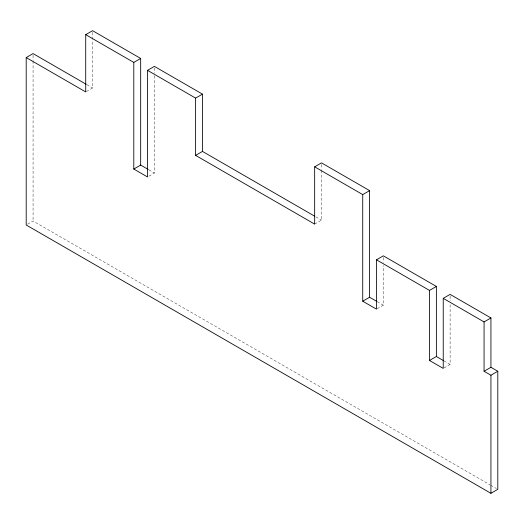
<?xml version="1.0" encoding="UTF-8"?>
<svg xmlns="http://www.w3.org/2000/svg" width="524" height="524" viewBox="0 0 524 524"><rect width="100%" height="100%" fill="white"/><g stroke="black" fill="none" stroke-linecap="round" stroke-linejoin="round"><path stroke-width="0.39" stroke-dasharray="2.62 1.97" d="M86.408 91.543L92.591 87.973L92.591 39.693M27.576 224.2L33.071 221.03L490.006 484.838M148.908 176.175L154.403 173.005L154.403 73.707M314.655 224.108L321.526 220.146L321.526 170.234M377.156 308.747L383.339 305.178L383.339 265.537M443.926 368.005L450.109 364.435L450.109 304.156M86.925 84.698L92.591 87.973M315.854 216.871L321.526 220.146M148.908 169.835L154.403 173.005M377.156 301.608L383.339 305.178M443.926 360.866L450.109 364.435M490.713 485.25L496.385 488.519M450.109 296.014L450.109 300.9M383.339 257.448L383.339 262.301M321.526 164.503L321.526 169.416M154.403 68.009L154.403 72.895M92.591 32.331L92.591 38.881M33.071 55.243L33.071 60.142M33.071 60.954L33.071 221.03"/><path stroke-width="0.79" d="M26.2 57.575L85.72 91.936L85.72 34.663L133.797 62.415L133.797 169.036L147.532 176.968L147.532 70.347L195.609 98.106L195.609 155.379L314.655 224.108L314.655 166.835L362.732 194.594L362.732 301.215L376.468 309.14L376.468 259.799L429.503 290.42L429.503 360.473L443.239 368.398L443.239 298.346L484.065 321.919L484.065 371.261L490.929 367.298L497.8 371.261L497.8 489.337L490.929 493.307L26.2 224.993L26.2 57.575L33.071 53.605L86.211 84.292M85.72 34.663L92.591 30.693L140.668 58.452L140.668 165.073L148.22 169.435M133.797 62.415L140.668 58.452M147.532 70.347L154.403 66.384L202.48 94.137L202.48 151.416L314.439 216.052M195.609 98.106L202.48 94.137M133.797 169.036L140.668 165.073M195.609 155.379L202.48 151.416M314.655 166.835L321.526 162.872L369.603 190.625L369.603 297.246L362.732 301.215M362.732 194.594L369.603 190.625M376.468 259.799L383.339 255.83L436.374 286.451L436.374 356.503L429.503 360.473M429.503 290.42L436.374 286.451M443.239 298.346L450.109 294.383L490.929 317.95L490.929 367.298M484.065 321.919L490.929 317.95M484.065 371.261L490.929 375.23L497.8 371.261M369.603 297.246L376.468 301.215M436.374 356.503L443.239 360.473M490.929 375.23L490.929 493.307"/></g></svg>
